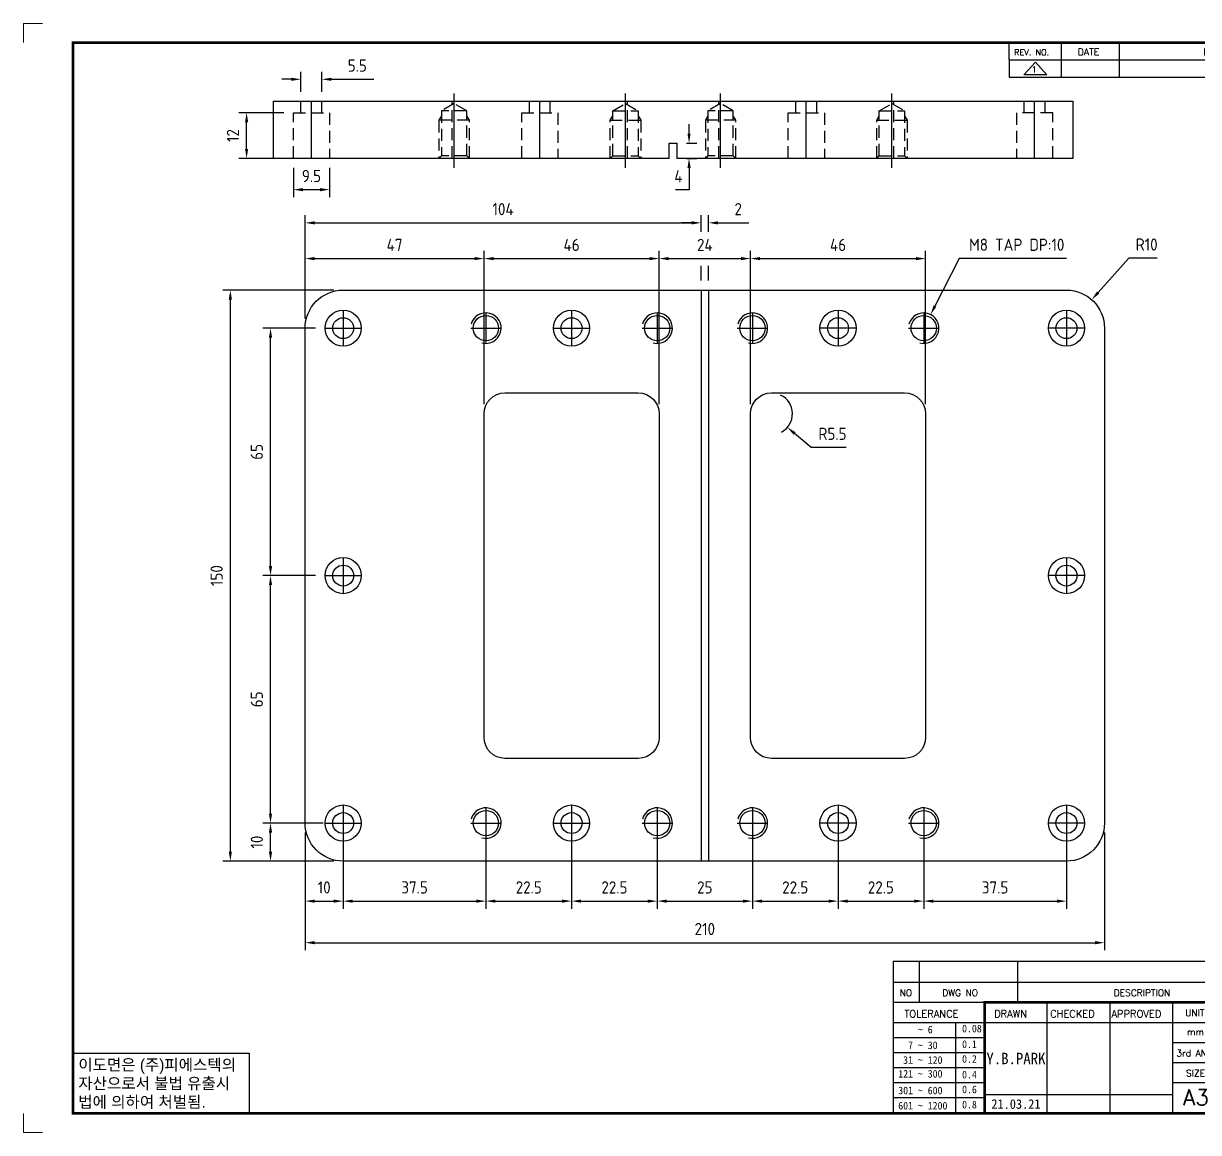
# Model space of a CAD drawing. Header units: millimetres. Extents: x -4251 to 2609, y -1673 to 4048.
# Drawn here: x -752.7 to -444, y -331.3 to -40 of the extents above; entities that cross this region are included whole.
import ezdxf
from ezdxf.enums import TextEntityAlignment as Align

# ---------------------------------------------------------------- set-up
doc = ezdxf.new("R2010")
doc.units = ezdxf.units.MM
doc.linetypes.add('CENTER', pattern=[50.8, 31.75, -6.35, 6.35, -6.35])
doc.linetypes.add('HIDDEN2', pattern=[4.7625, 3.175, -1.5875])
for name, color, linetype in [('CENTER', 1, 'CENTER'), ('FORMAT-1', 7, 'Continuous'), ('line', 3, 'Continuous'), ('THIN', 3, 'Continuous')]:
    doc.layers.add(name, color=color, linetype=linetype)
doc.styles.add('h1', font='')
doc.styles.add('HAN', font='')
doc.styles.add('RC', font='simplex.shx')
doc.styles.add('ROMANT', font='simplex.shx')
doc.styles.add('RT', font='simplex.shx', dxfattribs={"oblique": 15})
doc.styles.get("Standard").update_dxf_attribs({"font": 'ISOCP.SHX', "bigfont": 'WHGTXT.SHX'})
doc.styles.get('h1').set_extended_font_data('New Gulim')
doc.styles.get('HAN').set_extended_font_data('GulimChe')
doc.dimstyles.new('PS-1', dxfattribs={"dimtxt": 3.2, "dimasz": 2.5, "dimexe": 2, "dimexo": 2.5, "dimgap": 2, "dimtad": 1, "dimtoh": 1, "dimrnd": 0.05, "dimzin": 12, "dimdsep": 46, "dimtxsty": 'Standard', "dimcen": 0, "dimclrt": 2, "dimazin": 3, "dimtfac": 1, "dimtofl": 0, "dimtmove": 0, "dimatfit": 3, "dimfxl": 0, "dimtolj": 1, "dimtzin": 0, "dimarcsym": 0})

# ---------------------------------------------------------------- blocks, each defined once
blk = doc.blocks.new('re3')
at = {"color": 180}
for p, q in [((0, 0), (0, -4.55)), ((6.87, -0.64), (3.86, -3.91)), ((6.87, -0.64), (9.88, -3.91)), ((13.74, -4.55), (13.74, 0)), ((28.97, -4.55), (28.97, 0)), ((108.25, -4.55), (108.25, 0)), ((123.49, -4.55), (123.49, 0)), ((138.64, -4.55), (138.64, 0)), ((0, -4.55), (155.53, -4.55)), ((9.88, -3.91), (3.86, -3.91))]:
    blk.add_line(p, q, dxfattribs=at)
at = {"color": 2, "style": 'RC', "oblique": 15}
blk.add_attdef('REV.NO', text='', height=1.56, dxfattribs=at).set_placement((6.59, -2.56), align=Align.MIDDLE_CENTER)
blk.add_attdef('-1', text='', height=1.56, dxfattribs=at).set_placement((9.37, -1.66), align=Align.MIDDLE_LEFT)
at = {"color": 2, "style": 'HAN'}
for tag, p in [('REV.-DATE', (21.36, -2.28)), ('DRA.BY', (115.87, -2.28)), ('CH.BY', (131.07, -2.28)), ('APP.BY', (147.09, -2.28))]:
    blk.add_attdef(tag, text='', height=2.5, dxfattribs=at).set_placement(p, align=Align.MIDDLE_CENTER)
blk.add_attdef('DESCRIPTION-OF-REVISION', text='', height=2.5, dxfattribs=at).set_placement((31.61, -2.28), align=Align.MIDDLE_LEFT)
blk = doc.blocks.new('no3')
at = {"color": 180}
for p, q in [((0, 5.5), (0, 0)), ((0, 5.5), (186, 5.5)), ((6.79, 5.5), (6.79, 0)), ((32.74, 0.11), (32.74, 5.5)), ((98.4, 5.5), (98.4, 0)), ((127.61, 5.5), (127.61, 0)), ((134.43, 5.5), (134.43, 0)), ((155.98, 5.5), (155.98, 0))]:
    blk.add_line(p, q, dxfattribs=at)
at = {"color": 2, "style": 'RT', "oblique": 15}
blk.add_attdef('NO', text='', height=1.74, dxfattribs=at).set_placement((3.38, 2.51), align=Align.MIDDLE_CENTER)
at = {"color": 2, "style": 'HAN'}
for tag, p in [('PART-NO', (19.76, 2.75)), ('MATERIAL', (111.38, 2.75)), ("Q'TY", (131.02, 2.75)), ('COLOR/FINISH', (145.2, 2.75)), ('REMARK', (170.76, 2.75))]:
    blk.add_attdef(tag, text='', height=2.9, dxfattribs=at).set_placement(p, align=Align.MIDDLE_CENTER)
blk.add_attdef('DESCRIPTION', text='', height=2.9, dxfattribs=at).set_placement((34.51, 2.75), align=Align.MIDDLE_LEFT)
blk = doc.blocks.new('t3')
for p, q in [((0, 15.88), (46.25, 15.88)), ((0, 15.88), (0, 0)), ((46.25, 15.88), (46.25, 0)), ((0, 0), (46.25, 0))]:
    blk.add_line(p, q)
at = {"color": 1, "style": 'h1'}
for s, p in [('이도면은 (주)피에스텍의', (1.4, 11.29)), ('자산으로서 불법 유출시', (1.4, 6.41)), ('법에 의하여 처벌됨.', (1.4, 1.52))]:
    blk.add_text(s, height=3, dxfattribs=at).set_placement(p)
blk = doc.blocks.new('new LOGO')
at = {"layer": 'line'}
h = blk.add_hatch(color=253, dxfattribs=at)
edge = h.paths.add_edge_path()
edge.add_ellipse((333.9, 86.4), major_axis=(-165.9, 0), ratio=0.39426, start_angle=111.5127, end_angle=334.469)
edge.add_ellipse((314.1, 81.2), major_axis=(-153.7, 0), ratio=0.40699, start_angle=121.3066, end_angle=327.7437, ccw=False)
edge.add_line((394, 27.8), (394.7, 25.6))
h = blk.add_hatch(color=1, dxfattribs=at)
h.paths.add_polyline_path([(41.5, 16.4), (54.3, 16.4, 1), (54.3, 82.9), (0, 82.9), (0, -0.1), (41.5, -0.1)])
h.paths.add_polyline_path([(41.5, 27.9), (41.5, 71.9), (43.6, 71.9, -0.414214), (54.6, 60.9), (54.6, 38.9, -0.414214), (43.6, 27.9)], flags=16)
h.paths.add_polyline_path([(214.7, 71.9), (227.5, 71.9), (227.5, 82.9), (159.7, 82.9), (159.7, 71.9), (172.5, 71.9), (172.5, -0.1), (214.7, -0.1)])
h.paths.add_polyline_path([(276, 37.4), (294.8, 37.4), (294.8, 49.1), (276, 49.1), (276, 71.9), (294.8, 71.9), (294.8, 82.9), (234.5, 82.9), (234.5, -0.1), (297, -0.1), (297, 10.9), (276, 10.9)])
h.paths.add_polyline_path([(347.2, 35.2), (359.7, -0.1), (400.5, -0.1), (379.6, 66.8), (399.7, 82.9), (380.6, 82.9), (347.2, 61.6), (347.2, 82.9), (305.5, 82.9), (305.5, -0.1), (347.2, -0.1)])
h = blk.add_hatch(color=250, dxfattribs=at)
h.paths.add_polyline_path([(44.5, 69.4), (46.6, 69.4, -0.129793), (52, 68, 0.221832), (43.6, 71.9), (41.5, 71.9), (41.5, 27.9), (43.6, 27.9, 0.02048), (44.5, 28)], flags=17)
h.paths.add_polyline_path([(44.5, 13.9), (57.3, 13.9, 0.72362), (77.1, 73.9, -0.679777), (54.3, 16.4), (41.5, 16.4), (41.5, -0.1), (3, -0.1), (3, -2.6), (44.5, -2.6)])
h.paths.add_polyline_path([(117.9, 14.2), (71.5, -44.4), (77.1, -39.6), (120.8, 15.6), (92, 28.9), (173.3, 106), (177.5, 111.4), (89.1, 27.6)])
h.paths.add_polyline_path([(162.7, 71.9), (162.7, 69.4), (172.5, 69.4), (172.5, 71.9)], flags=17)
h.paths.add_polyline_path([(217.7, 69.4), (230.5, 69.4), (230.5, 80.4), (227.5, 80.4), (227.5, 71.9), (214.7, 71.9), (214.7, -0.1), (175.5, -0.1), (175.5, -2.6), (217.7, -2.6)])
h.paths.add_polyline_path([(297.8, 46.6), (294.8, 46.6), (294.8, 37.4), (276, 37.4), (276, 10.9), (279, 10.9), (279, 34.9), (297.8, 34.9)])
h.paths.add_polyline_path([(300, 8.4), (297, 8.4), (297, -0.1), (237.5, -0.1), (237.5, -2.6), (300, -2.6)])
h.paths.add_polyline_path([(297.8, 80.4), (294.8, 80.4), (294.8, 71.9), (276, 71.9), (276, 49.1), (279, 49.1), (279, 69.4), (297.8, 69.4)])
h.paths.add_polyline_path([(350.2, 80.4), (347.2, 80.4), (347.2, 61.6), (350.2, 63.5)])
h.paths.add_polyline_path([(350.2, 26.7), (347.2, 35.2), (347.2, -0.1), (308.5, -0.1), (308.5, -2.6), (350.2, -2.6)])
h.paths.add_polyline_path([(402.7, 80.4), (396.5, 80.4), (379.6, 66.8), (400.5, -0.1), (361.8, -0.1), (362.7, -2.6), (403.5, -2.6), (382.6, 64.3)])
blk.add_hatch(color=5, dxfattribs=at).paths.add_polyline_path([(166.3, 35), (131, 49), (180.4, 112.7), (92, 28.9), (120.8, 15.6), (74.4, -43)])
h = blk.add_hatch(color=250, dxfattribs=at)
edge = h.paths.add_edge_path()
edge.add_ellipse((237.8, -17.6), major_axis=(-14.3, 0), ratio=0.526336, start_angle=192.2456, end_angle=269.0748)
edge.add_line((238.1, -10.1), (237.6, -10.1))
edge.add_ellipse((237.8, -17.6), major_axis=(-14.3, 0), ratio=0.526336, start_angle=270.9252, end_angle=449.0748)
edge.add_line((237.6, -25.1), (238.1, -25.1))
edge.add_ellipse((237.8, -17.6), major_axis=(-14.3, 0), ratio=0.526336, start_angle=450.9252, end_angle=527.7544)
edge.add_line((251.7, -19.2), (254.1, -19.2))
edge.add_line((254.1, -19.2), (254.1, -27.1))
edge.add_line((254.1, -27.1), (263.1, -27.1))
edge.add_line((263.1, -27.1), (263.1, -10.1))
edge.add_line((263.1, -10.1), (254.1, -10.1))
edge.add_line((254.1, -10.1), (254.1, -16))
edge.add_line((254.1, -16), (251.7, -16))
h.paths.add_polyline_path([(241, -16.4), (241, -18.7, -1), (234.4, -18.7), (234.4, -16.4, -1)], flags=16)
h.paths.add_polyline_path([(278.2, -10.1), (268.1, -10.1), (268.1, -27.1), (278.2, -27.1)])
h.paths.add_polyline_path([(310.3, -10.1), (310.3, -11.1, -0.157169), (289.3, -17.5), (294, -19.9, 0.128407), (316.3, -15.9, 0.128407), (338.6, -19.9), (343.3, -17.5, -0.157169), (322.2, -11.1), (322.2, -10.1)])
h.paths.add_polyline_path([(342.1, -25.1), (342.1, -22.3), (290.4, -22.3), (290.4, -25.1)])
h.paths.add_polyline_path([(352, -10.1), (352, -16.2, 0.414214), (354, -18.2), (378.7, -18.2), (378.7, -19.6), (390.2, -19.6), (390.2, -10.1), (378.7, -10.1), (378.7, -13.6), (374.7, -13.6), (374.7, -15.1), (378.7, -15.1), (378.7, -16.2), (364.7, -16.2), (364.7, -15.1), (371.2, -15.1), (371.2, -13.6), (364.7, -13.6), (364.7, -12.6), (374.7, -12.6), (374.7, -10.1)])
h.paths.add_polyline_path([(393.8, -10.1), (393.8, -19.6), (405, -19.6), (405, -10.1)])
h.paths.add_polyline_path([(405, -27.1), (405, -20.9), (356.8, -20.9), (356.8, -23), (391.8, -23), (391.8, -27.1)])
h.paths.add_polyline_path([(200.4, -10.1), (200.4, -22.3), (193.2, -22.3), (193.2, -12.6), (196.6, -12.6), (196.6, -10.1), (161, -10.1), (161, -12.6), (164.5, -12.6), (164.5, -22.3), (161, -22.3), (161, -25.1), (200.4, -25.1), (200.4, -27.1), (213.9, -27.1), (213.9, -10.1)])
h.paths.add_polyline_path([(182, -12.6), (175.6, -12.6), (175.6, -22.3), (182, -22.3)], flags=17)
blk = doc.blocks.new('format-3')
at = {"color": 3, "lineweight": 9}
for p, q in [((0, 286.3), (0, 291.3)), ((5, 291.3), (0, 291.3)), ((414.5, 291.3), (419.5, 291.3)), ((419.5, 286.3), (419.5, 291.3)), ((0, 5), (0, 0)), ((419.5, 5), (419.5, 0)), ((5, 0), (0, 0)), ((414.5, 0), (419.5, 0))]:
    blk.add_line(p, q, dxfattribs=at)
at = {"color": 180}
for p, q in [((258.97, 281.75), (258.97, 286.3)), ((272.71, 281.75), (272.71, 286.3)), ((287.94, 281.75), (287.94, 286.3)), ((367.22, 281.75), (367.22, 286.3)), ((382.45, 281.75), (382.45, 286.3)), ((397.61, 281.75), (397.61, 286.3)), ((258.97, 281.75), (414.5, 281.75)), ((228.5, 39.49), (228.5, 5)), ((228.5, 39.49), (414.5, 39.49)), ((235.29, 39.49), (235.29, 34.21)), ((261.24, 34.21), (261.24, 39.49)), ((326.9, 39.49), (326.9, 34.21)), ((356.11, 39.49), (356.11, 34.21)), ((362.93, 39.49), (362.93, 34.21)), ((384.48, 39.49), (384.48, 34.21)), ((228.5, 34.21), (252.48, 34.21)), ((268.96, 5), (268.96, 34.21)), ((285.45, 5), (285.45, 34.21)), ((301.94, 5), (301.94, 34.21)), ((314.72, 34.21), (314.72, 23.65)), ((326.9, 34.21), (326.9, 18.37)), ((356.11, 34.21), (356.11, 5)), ((228.5, 28.93), (252.48, 28.93)), ((244.89, 5.23), (244.89, 28.93)), ((252.48, 28.93), (414.5, 28.93)), ((228.5, 24.98), (252.48, 24.98)), ((301.94, 23.65), (414.5, 23.65)), ((228.5, 21.03), (252.48, 21.03)), ((228.5, 17.08), (252.48, 17.08)), ((301.94, 18.37), (414.5, 18.37)), ((314.72, 18.37), (314.72, 5)), ((228.5, 13.13), (252.48, 13.13)), ((301.94, 13.09), (356.11, 13.09)), ((252.48, 9.95), (301.94, 9.95)), ((228.5, 9.18), (252.48, 9.18))]:
    blk.add_line(p, q, dxfattribs=at)
at = {"const_width": 0.7}
blk.add_lwpolyline([(252.48, 5), (252.48, 34.21), (414.5, 34.21)], dxfattribs=at)
at = {"layer": 'FORMAT-1', "const_width": 0.7}
blk.add_lwpolyline([(13, 5), (13, 286.3), (414.5, 286.3), (414.5, 5)], close=True, dxfattribs=at)
blk.add_blockref('t3', (13, 5))
at = {"xscale": 0.05400000000000027, "yscale": 0.05400000000000027, "zscale": 0.05400000000000027}
blk.add_blockref('new LOGO', (357.35, 8.65), dxfattribs=at)
at = {"color": 2}
for s, height, style, p in [('REV. NO.', 1.56, 'RC', (260.23, 282.95)), ('DATE', 1.788, 'RC', (276.95, 282.94)), ('DESCRIPTION OF REVISION', 1.7875, 'RC', (309.98, 282.94)), ('DRA.BY', 1.788, 'RC', (369.83, 282.94)), ('CH.BY', 1.788, 'RC', (385.59, 282.94)), ('APP.BY', 1.788, 'RC', (400.18, 282.94)), ('NO', 1.742, 'RC', (230.16, 35.83)), ('DWG NO', 1.742, 'RC', (241.36, 35.83)), ('DESCRIPTION', 1.7424, 'RC', (286.43, 35.83)), ('MATERIAL', 1.742, 'RC', (335.52, 35.83)), ("Q'TY", 1.742, 'RC', (356.17, 35.83)), ('COLOR/FINISH', 1.7424, 'RC', (363.8, 35.83)), ('REMARK', 1.742, 'RC', (394.37, 35.83)), (' TOLERANCE', 1.9, 'RC', (230.11, 30.22)), ('DRAWN', 1.9, 'RC', (255, 30.22)), ('CHECKED', 1.9, 'RC', (269.71, 30.22)), ('APPROVED', 1.9, 'RC', (285.8, 30.22)), ('UNIT', 1.742, 'RC', (305.19, 30.55)), ('SCALE', 1.742, 'RC', (316.32, 30.55)), ('MODEL NAME', 2.178, 'RC', (330.12, 30.46)), ('    ~ 6', 2, 'HAN', (229.8, 26.03)), ('0.08', 2, 'HAN', (246.57, 26.31)), ('mm', 1.742, 'RC', (305.67, 25.56)), ('PART NAME', 2.178, 'RC', (331.17, 25.24)), ('  7 ~ 30', 2, 'HAN', (229.8, 21.91)), ('0.1', 2, 'HAN', (246.57, 22.2)), ('3rd ANGLE PROJ.', 1.7424, 'RC', (302.87, 19.97)), ('DWG NO.', 2.178, 'RC', (332.84, 19.85)), (' 31 ~ 120', 2, 'HAN', (229.8, 18.04)), ('0.2', 2, 'HAN', (246.57, 18.32)), ('121 ~ 300', 2, 'HAN', (229.8, 14.42)), ('0.4', 2, 'HAN', (246.57, 14.2)), ('SIZE', 1.742, 'RC', (305.39, 14.71)), ('REFERENCE', 2.178, 'RC', (323.52, 14.69)), ('301 ~ 600', 2, 'HAN', (229.8, 10.04)), ('0.6', 2, 'HAN', (246.57, 10.32)), ('601 ~ 1200', 2, 'HAN', (229.8, 6.05)), ('0.8', 2, 'HAN', (246.57, 6.33))]:
    blk.add_text(s, height=height, dxfattribs=dict(at, style=style)).set_placement(p)
at = {"style": 'ROMANT'}
for s, p in [('POWER', (385.15, 13.96)), ('SYSTEM', (385.15, 10.31)), ('TECHNOLOGY', (385.15, 6.56))]:
    blk.add_text(s, height=2.7, dxfattribs=at).set_placement(p)
at = {"color": 2, "lineweight": 25, "style": 'RC'}
blk.add_text('A3', height=4.182, dxfattribs=at).set_placement((304.61, 7.14))
at = {"style": 'HAN'}
for tag, height, p in [('MODEL-NAME', 3, (386.1, 31.53)), ('PART-NAME', 3, (386.1, 26.29)), ('SCALE', 2.7, (320.81, 26.29)), ('DWG-NO', 3, (386.1, 21.01)), ('DRA-BY', 3, (260.72, 19.44)), ('CH-BY', 3, (277.21, 19.44)), ('APP-BY', 3, (293.7, 19.44)), ('관련업체', 3, (333.52, 9.26)), ('DRA-DATE', 2.5, (260.72, 7.47)), ('CH-DATE', 2.5, (277.21, 7.47)), ('APP-DATE', 2.5, (293.7, 7.47))]:
    blk.add_attdef(tag, text='', height=height, dxfattribs=at).set_placement(p, align=Align.MIDDLE_CENTER)
blk = doc.blocks.new('*D949')
at = {"color": 0, "lineweight": -2}
for p, q in [((-678.74, -252.49), (-678.74, -272.49)), ((-668.74, -252.49), (-668.74, -272.49)), ((-676.24, -270.49), (-671.24, -270.49))]:
    blk.add_line(p, q, dxfattribs=at)
at = {"color": 0}
for points in [[(-676.24, -270.08), (-676.24, -270.91), (-678.74, -270.49)], [(-671.24, -270.08), (-671.24, -270.91), (-668.74, -270.49)]]:
    blk.add_solid(points, dxfattribs=at)
at = {"layer": 'DEFPOINTS', "color": 0}
for p in [(-678.74, -249.99), (-668.74, -249.99), (-668.74, -270.49)]:
    blk.add_point(p, dxfattribs=at)
at = {"color": 2, "insert": (-673.74, -266.89), "char_height": 3.2, "attachment_point": 5}
blk.add_mtext('\\A1;10', dxfattribs=at)
blk = doc.blocks.new('*D950')
at = {"color": 0, "lineweight": -2}
for p, q in [((-668.74, -252.49), (-668.74, -272.49)), ((-631.24, -252.49), (-631.24, -272.49)), ((-666.24, -270.49), (-633.74, -270.49))]:
    blk.add_line(p, q, dxfattribs=at)
at = {"color": 0}
for points in [[(-666.24, -270.08), (-666.24, -270.91), (-668.74, -270.49)], [(-633.74, -270.08), (-633.74, -270.91), (-631.24, -270.49)]]:
    blk.add_solid(points, dxfattribs=at)
at = {"layer": 'DEFPOINTS', "color": 0}
for p in [(-668.74, -249.99), (-631.24, -249.99), (-631.24, -270.49)]:
    blk.add_point(p, dxfattribs=at)
at = {"color": 2, "insert": (-649.99, -266.89), "char_height": 3.2, "attachment_point": 5}
blk.add_mtext('\\A1;37.5', dxfattribs=at)
blk = doc.blocks.new('*D951')
at = {"color": 0, "lineweight": -2}
for p, q in [((-631.24, -252.49), (-631.24, -272.49)), ((-608.74, -252.49), (-608.74, -272.49)), ((-628.74, -270.49), (-611.24, -270.49))]:
    blk.add_line(p, q, dxfattribs=at)
at = {"color": 0}
for points in [[(-628.74, -270.08), (-628.74, -270.91), (-631.24, -270.49)], [(-611.24, -270.08), (-611.24, -270.91), (-608.74, -270.49)]]:
    blk.add_solid(points, dxfattribs=at)
at = {"layer": 'DEFPOINTS', "color": 0}
for p in [(-631.24, -249.99), (-608.74, -249.99), (-608.74, -270.49)]:
    blk.add_point(p, dxfattribs=at)
at = {"color": 2, "insert": (-619.99, -266.89), "char_height": 3.2, "attachment_point": 5}
blk.add_mtext('\\A1;22.5', dxfattribs=at)
blk = doc.blocks.new('*D952')
at = {"color": 0, "lineweight": -2}
for p, q in [((-608.74, -252.49), (-608.74, -272.49)), ((-586.24, -252.49), (-586.24, -272.49)), ((-606.24, -270.49), (-588.74, -270.49))]:
    blk.add_line(p, q, dxfattribs=at)
at = {"color": 0}
for points in [[(-606.24, -270.08), (-606.24, -270.91), (-608.74, -270.49)], [(-588.74, -270.08), (-588.74, -270.91), (-586.24, -270.49)]]:
    blk.add_solid(points, dxfattribs=at)
at = {"layer": 'DEFPOINTS', "color": 0}
for p in [(-608.74, -249.99), (-586.24, -249.99), (-586.24, -270.49)]:
    blk.add_point(p, dxfattribs=at)
at = {"color": 2, "insert": (-597.49, -266.89), "char_height": 3.2, "attachment_point": 5}
blk.add_mtext('\\A1;22.5', dxfattribs=at)
blk = doc.blocks.new('*D953')
at = {"color": 0, "lineweight": -2}
for p, q in [((-586.24, -252.49), (-586.24, -272.49)), ((-561.24, -252.49), (-561.24, -272.49)), ((-583.74, -270.49), (-563.74, -270.49))]:
    blk.add_line(p, q, dxfattribs=at)
at = {"color": 0}
for points in [[(-583.74, -270.08), (-583.74, -270.91), (-586.24, -270.49)], [(-563.74, -270.08), (-563.74, -270.91), (-561.24, -270.49)]]:
    blk.add_solid(points, dxfattribs=at)
at = {"layer": 'DEFPOINTS', "color": 0}
for p in [(-586.24, -249.99), (-561.24, -249.99), (-561.24, -270.49)]:
    blk.add_point(p, dxfattribs=at)
at = {"color": 2, "insert": (-573.74, -266.89), "char_height": 3.2, "attachment_point": 5}
blk.add_mtext('\\A1;25', dxfattribs=at)
blk = doc.blocks.new('*D954')
at = {"color": 0, "lineweight": -2}
for p, q in [((-561.24, -252.49), (-561.24, -272.49)), ((-538.74, -252.49), (-538.74, -272.49)), ((-558.74, -270.49), (-541.24, -270.49))]:
    blk.add_line(p, q, dxfattribs=at)
at = {"color": 0}
for points in [[(-558.74, -270.08), (-558.74, -270.91), (-561.24, -270.49)], [(-541.24, -270.08), (-541.24, -270.91), (-538.74, -270.49)]]:
    blk.add_solid(points, dxfattribs=at)
at = {"layer": 'DEFPOINTS', "color": 0}
for p in [(-561.24, -249.99), (-538.74, -249.99), (-538.74, -270.49)]:
    blk.add_point(p, dxfattribs=at)
at = {"color": 2, "insert": (-549.99, -266.89), "char_height": 3.2, "attachment_point": 5}
blk.add_mtext('\\A1;22.5', dxfattribs=at)
blk = doc.blocks.new('*D955')
at = {"color": 0, "lineweight": -2}
for p, q in [((-538.74, -252.49), (-538.74, -272.49)), ((-516.24, -252.49), (-516.24, -272.49)), ((-536.24, -270.49), (-518.74, -270.49))]:
    blk.add_line(p, q, dxfattribs=at)
at = {"color": 0}
for points in [[(-536.24, -270.08), (-536.24, -270.91), (-538.74, -270.49)], [(-518.74, -270.08), (-518.74, -270.91), (-516.24, -270.49)]]:
    blk.add_solid(points, dxfattribs=at)
at = {"layer": 'DEFPOINTS', "color": 0}
for p in [(-538.74, -249.99), (-516.24, -249.99), (-516.24, -270.49)]:
    blk.add_point(p, dxfattribs=at)
at = {"color": 2, "insert": (-527.49, -266.89), "char_height": 3.2, "attachment_point": 5}
blk.add_mtext('\\A1;22.5', dxfattribs=at)
blk = doc.blocks.new('*D956')
at = {"color": 0, "lineweight": -2}
for p, q in [((-516.24, -252.49), (-516.24, -272.49)), ((-478.74, -252.49), (-478.74, -272.49)), ((-513.74, -270.49), (-481.24, -270.49))]:
    blk.add_line(p, q, dxfattribs=at)
at = {"color": 0}
for points in [[(-513.74, -270.08), (-513.74, -270.91), (-516.24, -270.49)], [(-481.24, -270.08), (-481.24, -270.91), (-478.74, -270.49)]]:
    blk.add_solid(points, dxfattribs=at)
at = {"layer": 'DEFPOINTS', "color": 0}
for p in [(-516.24, -249.99), (-478.74, -249.99), (-478.74, -270.49)]:
    blk.add_point(p, dxfattribs=at)
at = {"color": 2, "insert": (-497.49, -266.89), "char_height": 3.2, "attachment_point": 5}
blk.add_mtext('\\A1;37.5', dxfattribs=at)
blk = doc.blocks.new('*D957')
at = {"color": 0, "lineweight": -2}
for p, q in [((-678.74, -252.49), (-678.74, -283.41)), ((-468.74, -252.49), (-468.74, -283.41)), ((-676.24, -281.41), (-471.24, -281.41))]:
    blk.add_line(p, q, dxfattribs=at)
at = {"color": 0}
for points in [[(-676.24, -281), (-676.24, -281.83), (-678.74, -281.41)], [(-471.24, -281), (-471.24, -281.83), (-468.74, -281.41)]]:
    blk.add_solid(points, dxfattribs=at)
at = {"layer": 'DEFPOINTS', "color": 0}
for p in [(-678.74, -249.99), (-468.74, -249.99), (-468.74, -281.41)]:
    blk.add_point(p, dxfattribs=at)
at = {"color": 2, "insert": (-573.74, -277.81), "char_height": 3.2, "attachment_point": 5}
blk.add_mtext('\\A1;210', dxfattribs=at)
blk = doc.blocks.new('*D958')
at = {"color": 0, "lineweight": -2}
for p, q in [((-673.99, -249.99), (-689.84, -249.99)), ((-687.84, -257.49), (-687.84, -252.49)), ((-671.24, -259.99), (-689.84, -259.99))]:
    blk.add_line(p, q, dxfattribs=at)
at = {"color": 0}
for points in [[(-688.26, -252.49), (-687.42, -252.49), (-687.84, -249.99)], [(-688.26, -257.49), (-687.42, -257.49), (-687.84, -259.99)]]:
    blk.add_solid(points, dxfattribs=at)
at = {"layer": 'DEFPOINTS', "color": 0}
for p in [(-687.84, -249.99), (-671.49, -249.99), (-668.74, -259.99)]:
    blk.add_point(p, dxfattribs=at)
at = {"color": 2, "insert": (-691.44, -254.99), "char_height": 3.2, "attachment_point": 5, "rotation": 90}
blk.add_mtext('\\A1;10', dxfattribs=at)
blk = doc.blocks.new('*D959')
at = {"color": 0, "lineweight": -2}
for p, q in [((-675.99, -184.99), (-689.84, -184.99)), ((-687.84, -247.49), (-687.84, -187.49)), ((-673.99, -249.99), (-689.84, -249.99))]:
    blk.add_line(p, q, dxfattribs=at)
at = {"color": 0}
for points in [[(-688.26, -187.49), (-687.42, -187.49), (-687.84, -184.99)], [(-688.26, -247.49), (-687.42, -247.49), (-687.84, -249.99)]]:
    blk.add_solid(points, dxfattribs=at)
at = {"layer": 'DEFPOINTS', "color": 0}
for p in [(-687.84, -184.99), (-673.49, -184.99), (-671.49, -249.99)]:
    blk.add_point(p, dxfattribs=at)
at = {"color": 2, "insert": (-691.44, -217.49), "char_height": 3.2, "attachment_point": 5, "rotation": 90}
blk.add_mtext('\\A1;65', dxfattribs=at)
blk = doc.blocks.new('*D960')
at = {"color": 0, "lineweight": -2}
for p, q in [((-675.99, -119.99), (-689.84, -119.99)), ((-687.84, -182.49), (-687.84, -122.49)), ((-675.99, -184.99), (-689.84, -184.99))]:
    blk.add_line(p, q, dxfattribs=at)
at = {"color": 0}
for points in [[(-688.26, -122.49), (-687.42, -122.49), (-687.84, -119.99)], [(-688.26, -182.49), (-687.42, -182.49), (-687.84, -184.99)]]:
    blk.add_solid(points, dxfattribs=at)
at = {"layer": 'DEFPOINTS', "color": 0}
for p in [(-687.84, -119.99), (-673.49, -119.99), (-673.49, -184.99)]:
    blk.add_point(p, dxfattribs=at)
at = {"color": 2, "insert": (-691.44, -152.49), "char_height": 3.2, "attachment_point": 5, "rotation": 90}
blk.add_mtext('\\A1;65', dxfattribs=at)
blk = doc.blocks.new('*D961')
at = {"color": 0, "lineweight": -2}
for p, q in [((-671.24, -109.99), (-700.39, -109.99)), ((-698.39, -257.49), (-698.39, -112.49)), ((-671.24, -259.99), (-700.39, -259.99))]:
    blk.add_line(p, q, dxfattribs=at)
at = {"color": 0}
for points in [[(-698.81, -112.49), (-697.98, -112.49), (-698.39, -109.99)], [(-698.81, -257.49), (-697.98, -257.49), (-698.39, -259.99)]]:
    blk.add_solid(points, dxfattribs=at)
at = {"layer": 'DEFPOINTS', "color": 0}
for p in [(-698.39, -109.99), (-668.74, -109.99), (-668.74, -259.99)]:
    blk.add_point(p, dxfattribs=at)
at = {"color": 2, "insert": (-701.99, -184.99), "char_height": 3.2, "attachment_point": 5, "rotation": 90}
blk.add_mtext('\\A1;150', dxfattribs=at)
blk = doc.blocks.new('*D962')
at = {"color": 0, "lineweight": -2}
for p, q in [((-678.74, -117.49), (-678.74, -99.72)), ((-676.24, -101.72), (-634.24, -101.72)), ((-631.74, -139.99), (-631.74, -99.72))]:
    blk.add_line(p, q, dxfattribs=at)
at = {"color": 0}
for points in [[(-676.24, -101.3), (-676.24, -102.14), (-678.74, -101.72)], [(-634.24, -101.3), (-634.24, -102.14), (-631.74, -101.72)]]:
    blk.add_solid(points, dxfattribs=at)
at = {"layer": 'DEFPOINTS', "color": 0}
for p in [(-631.74, -101.72), (-678.74, -119.99), (-631.74, -142.49)]:
    blk.add_point(p, dxfattribs=at)
at = {"color": 2, "insert": (-655.24, -98.12), "char_height": 3.2, "attachment_point": 5}
blk.add_mtext('\\A1;47', dxfattribs=at)
blk = doc.blocks.new('*D963')
at = {"color": 0, "lineweight": -2}
for p, q in [((-631.74, -139.99), (-631.74, -99.72)), ((-629.24, -101.72), (-588.24, -101.72)), ((-585.74, -139.99), (-585.74, -99.72))]:
    blk.add_line(p, q, dxfattribs=at)
at = {"color": 0}
for points in [[(-629.24, -101.3), (-629.24, -102.14), (-631.74, -101.72)], [(-588.24, -101.3), (-588.24, -102.14), (-585.74, -101.72)]]:
    blk.add_solid(points, dxfattribs=at)
at = {"layer": 'DEFPOINTS', "color": 0}
for p in [(-585.74, -101.72), (-631.74, -142.49), (-585.74, -142.49)]:
    blk.add_point(p, dxfattribs=at)
at = {"color": 2, "insert": (-608.74, -98.12), "char_height": 3.2, "attachment_point": 5}
blk.add_mtext('\\A1;46', dxfattribs=at)
blk = doc.blocks.new('*D964')
at = {"color": 0, "lineweight": -2}
for p, q in [((-585.74, -139.99), (-585.74, -99.72)), ((-583.24, -101.72), (-564.24, -101.72)), ((-561.74, -139.99), (-561.74, -99.72))]:
    blk.add_line(p, q, dxfattribs=at)
at = {"color": 0}
for points in [[(-583.24, -101.3), (-583.24, -102.14), (-585.74, -101.72)], [(-564.24, -101.3), (-564.24, -102.14), (-561.74, -101.72)]]:
    blk.add_solid(points, dxfattribs=at)
at = {"layer": 'DEFPOINTS', "color": 0}
for p in [(-561.74, -101.72), (-585.74, -142.49), (-561.74, -142.49)]:
    blk.add_point(p, dxfattribs=at)
at = {"color": 2, "insert": (-573.74, -98.12), "char_height": 3.2, "attachment_point": 5}
blk.add_mtext('\\A1;24', dxfattribs=at)
blk = doc.blocks.new('*D965')
at = {"color": 0, "lineweight": -2}
for p, q in [((-561.74, -139.99), (-561.74, -99.72)), ((-559.24, -101.72), (-518.24, -101.72)), ((-515.74, -139.99), (-515.74, -99.72))]:
    blk.add_line(p, q, dxfattribs=at)
at = {"color": 0}
for points in [[(-559.24, -101.3), (-559.24, -102.14), (-561.74, -101.72)], [(-518.24, -101.3), (-518.24, -102.14), (-515.74, -101.72)]]:
    blk.add_solid(points, dxfattribs=at)
at = {"layer": 'DEFPOINTS', "color": 0}
for p in [(-515.74, -101.72), (-561.74, -142.49), (-515.74, -142.49)]:
    blk.add_point(p, dxfattribs=at)
at = {"color": 2, "insert": (-538.74, -98.12), "char_height": 3.2, "attachment_point": 5}
blk.add_mtext('\\A1;46', dxfattribs=at)
blk = doc.blocks.new('*D966')
at = {"color": 0, "lineweight": -2}
for p, q in [((-678.74, -108.11), (-678.74, -90.33)), ((-676.24, -92.33), (-577.24, -92.33)), ((-574.74, -94.65), (-574.74, -90.33)), ((-574.74, -107.49), (-574.74, -103.6)), ((-678.74, -117.49), (-678.74, -111.86))]:
    blk.add_line(p, q, dxfattribs=at)
at = {"color": 0}
for points in [[(-676.24, -91.91), (-676.24, -92.75), (-678.74, -92.33)], [(-577.24, -91.91), (-577.24, -92.75), (-574.74, -92.33)]]:
    blk.add_solid(points, dxfattribs=at)
at = {"layer": 'DEFPOINTS', "color": 0}
for p in [(-574.74, -92.33), (-574.74, -109.99), (-678.74, -119.99)]:
    blk.add_point(p, dxfattribs=at)
at = {"color": 2, "insert": (-626.74, -88.73), "char_height": 3.2, "attachment_point": 5}
blk.add_mtext('\\A1;104', dxfattribs=at)
blk = doc.blocks.new('*D967')
at = {"color": 0, "lineweight": -2}
for p, q in [((-577.24, -92.33), (-579.74, -92.33)), ((-574.74, -94.65), (-574.74, -90.33)), ((-572.74, -94.65), (-572.74, -90.33)), ((-570.24, -92.33), (-562.19, -92.33)), ((-574.74, -107.49), (-574.74, -103.6)), ((-572.74, -107.49), (-572.74, -103.6))]:
    blk.add_line(p, q, dxfattribs=at)
at = {"color": 0}
for points in [[(-577.24, -91.91), (-577.24, -92.75), (-574.74, -92.33)], [(-570.24, -91.91), (-570.24, -92.75), (-572.74, -92.33)]]:
    blk.add_solid(points, dxfattribs=at)
at = {"layer": 'DEFPOINTS', "color": 0}
for p in [(-572.74, -92.33), (-574.74, -109.99), (-572.74, -109.99)]:
    blk.add_point(p, dxfattribs=at)
at = {"color": 2, "insert": (-564.97, -88.73), "char_height": 3.2, "attachment_point": 5}
blk.add_mtext('\\A1;2', dxfattribs=at)
blk = doc.blocks.new('*D968')
at = {"color": 0, "lineweight": -2}
for p, q in [((-684.34, -63.39), (-696.12, -63.39)), ((-694.12, -72.89), (-694.12, -65.89)), ((-684.34, -75.39), (-696.12, -75.39))]:
    blk.add_line(p, q, dxfattribs=at)
at = {"color": 0}
for points in [[(-694.53, -65.89), (-693.7, -65.89), (-694.12, -63.39)], [(-694.53, -72.89), (-693.7, -72.89), (-694.12, -75.39)]]:
    blk.add_solid(points, dxfattribs=at)
at = {"layer": 'DEFPOINTS', "color": 0}
for p in [(-694.12, -63.39), (-681.84, -63.39), (-681.84, -75.39)]:
    blk.add_point(p, dxfattribs=at)
at = {"color": 2, "insert": (-697.72, -69.39), "char_height": 3.2, "attachment_point": 5, "rotation": 90}
blk.add_mtext('\\A1;12', dxfattribs=at)
blk = doc.blocks.new('*D969')
at = {"color": 0, "lineweight": -2}
for p, q in [((-681.84, -77.89), (-681.84, -85.61)), ((-672.34, -77.89), (-672.34, -85.61)), ((-679.34, -83.61), (-674.84, -83.61))]:
    blk.add_line(p, q, dxfattribs=at)
at = {"color": 0}
for points in [[(-679.34, -83.19), (-679.34, -84.03), (-681.84, -83.61)], [(-674.84, -83.19), (-674.84, -84.03), (-672.34, -83.61)]]:
    blk.add_solid(points, dxfattribs=at)
at = {"layer": 'DEFPOINTS', "color": 0}
for p in [(-681.84, -75.39), (-672.34, -75.39), (-672.34, -83.61)]:
    blk.add_point(p, dxfattribs=at)
at = {"color": 2, "insert": (-677.09, -80.01), "char_height": 3.2, "attachment_point": 5}
blk.add_mtext('\\A1;9.5', dxfattribs=at)
blk = doc.blocks.new('*D970')
at = {"color": 0, "lineweight": -2}
for p, q in [((-682.34, -54.62), (-684.84, -54.62)), ((-679.84, -57.89), (-679.84, -52.62)), ((-674.34, -57.89), (-674.34, -52.62)), ((-671.84, -54.62), (-660.73, -54.62))]:
    blk.add_line(p, q, dxfattribs=at)
at = {"color": 0}
for points in [[(-682.34, -54.21), (-682.34, -55.04), (-679.84, -54.62)], [(-671.84, -54.21), (-671.84, -55.04), (-674.34, -54.62)]]:
    blk.add_solid(points, dxfattribs=at)
at = {"layer": 'DEFPOINTS', "color": 0}
for p in [(-674.34, -54.62), (-679.84, -60.39), (-674.34, -60.39)]:
    blk.add_point(p, dxfattribs=at)
at = {"color": 2, "insert": (-665.04, -51.02), "char_height": 3.2, "attachment_point": 5}
blk.add_mtext('\\A1;5.5', dxfattribs=at)
blk = doc.blocks.new('*D971')
at = {"color": 0, "lineweight": -2}
for p, q in [((-577.88, -68.89), (-577.88, -66.39)), ((-578.59, -71.39), (-575.88, -71.39)), ((-578.59, -75.39), (-575.88, -75.39)), ((-577.88, -77.89), (-577.88, -83.69)), ((-577.88, -83.69), (-581.48, -83.69))]:
    blk.add_line(p, q, dxfattribs=at)
at = {"color": 0}
for points in [[(-578.3, -68.89), (-577.47, -68.89), (-577.88, -71.39)], [(-578.3, -77.89), (-577.47, -77.89), (-577.88, -75.39)]]:
    blk.add_solid(points, dxfattribs=at)
at = {"layer": 'DEFPOINTS', "color": 0}
for p in [(-581.09, -71.39), (-577.88, -71.39), (-581.09, -75.39)]:
    blk.add_point(p, dxfattribs=at)
at = {"color": 2, "insert": (-580.68, -80.09), "char_height": 3.2, "attachment_point": 5}
blk.add_mtext('\\A1;4', dxfattribs=at)
blk = doc.blocks.new('*D973')
at = {"color": 0, "lineweight": -2}
for p, q in [((-506.91, -101.71), (-513.29, -114.2)), ((-478.69, -101.71), (-506.91, -101.71))]:
    blk.add_line(p, q, dxfattribs=at)
at = {"color": 0}
blk.add_solid([(-513.66, -114.01), (-512.92, -114.39), (-514.43, -116.43)], dxfattribs=at)
at = {"layer": 'DEFPOINTS', "color": 0}
for p in [(-514.43, -116.43), (-518.06, -123.55)]:
    blk.add_point(p, dxfattribs=at)
at = {"color": 2, "insert": (-491.8, -98.09), "char_height": 3.2, "attachment_point": 5}
blk.add_mtext('\\A1;M8 TAP DP:10', dxfattribs=at)
blk = doc.blocks.new('A$C6B871E87')
at = {"color": 2, "linetype": 'HIDDEN2'}
for p, q in [((-7.26, 3.88), (-7.26, -2.77)), ((-4.76, 4.56), (-4.76, -3.44))]:
    blk.add_line(p, q, dxfattribs=at)
for points in [[(4.57, 3.88), (-7.26, 3.88), (-9.17, 0.56), (-7.26, -2.77), (4.57, -2.77)], [(5.24, 4.56), (-4.76, 4.56), (-5.93, 3.88)], [(5.24, 4.56), (4.57, 3.88), (4.57, -2.77), (5.24, -3.44)], [(-5.93, -2.77), (-4.76, -3.44), (5.24, -3.44)]]:
    blk.add_lwpolyline(points, dxfattribs=at)
at = {"layer": 'CENTER'}
blk.add_line((7.74, 0.56), (-11.83, 0.56), dxfattribs=at)
blk = doc.blocks.new('*D974')
at = {"color": 0, "lineweight": -2}
for p, q in [((-545.8, -151.35), (-550.15, -147.67)), ((-536.63, -151.35), (-545.8, -151.35))]:
    blk.add_line(p, q, dxfattribs=at)
blk.add_arc((-556.24, -142.49), 5.5, 298.8428, 63.9565, dxfattribs=at)
at = {"color": 0}
blk.add_solid([(-549.88, -147.35), (-550.42, -147.98), (-552.05, -146.05)], dxfattribs=at)
at = {"layer": 'DEFPOINTS', "color": 0}
for p in [(-556.24, -142.49), (-552.05, -146.05)]:
    blk.add_point(p, dxfattribs=at)
at = {"color": 2, "insert": (-540.21, -147.75), "char_height": 3.2, "attachment_point": 5}
blk.add_mtext('\\A1;R5.5', dxfattribs=at)
blk = doc.blocks.new('*D975')
at = {"color": 0, "lineweight": -2}
for p, q in [((-462.39, -101.62), (-470.43, -110.65)), ((-454.95, -101.62), (-462.39, -101.62))]:
    blk.add_line(p, q, dxfattribs=at)
at = {"color": 0}
blk.add_solid([(-470.74, -110.38), (-470.12, -110.93), (-472.1, -112.52)], dxfattribs=at)
at = {"layer": 'DEFPOINTS', "color": 0}
for p in [(-472.1, -112.52), (-478.74, -119.99)]:
    blk.add_point(p, dxfattribs=at)
at = {"color": 2, "insert": (-457.67, -98.02), "char_height": 3.2, "attachment_point": 5}
blk.add_mtext('\\A1;R10', dxfattribs=at)

msp = doc.modelspace()

# ---------------------------------------------------------------- linework, layer by layer
at = {"color": 2, "linetype": 'HIDDEN2'}
for p, q in [((-679.8433, -63.393), (-679.8433, -60.393)), ((-674.3433, -63.393), (-674.3433, -60.393)), ((-640.0933, -75.393), (-640.0933, -60.393)), ((-619.8433, -63.393), (-619.8433, -60.393)), ((-614.3433, -63.393), (-614.3433, -60.393)), ((-594.0933, -75.393), (-594.0933, -60.393)), ((-570.0933, -75.393), (-570.0933, -60.393)), ((-549.8433, -63.393), (-549.8433, -60.393)), ((-544.3433, -63.393), (-544.3433, -60.393)), ((-524.0933, -75.393), (-524.0933, -60.393)), ((-489.8433, -63.393), (-489.8433, -60.393)), ((-484.3433, -63.393), (-484.3433, -60.393))]:
    msp.add_line(p, q, dxfattribs=at)
at = {"color": 11}
for p, q in [((-583.0933, -75.393), (-583.0933, -71.393)), ((-583.0933, -71.393), (-581.0933, -71.393)), ((-581.0933, -71.393), (-581.0933, -75.393)), ((-574.7449, -109.9892), (-574.7449, -259.9892)), ((-572.7449, -109.9892), (-572.7449, -259.9892))]:
    msp.add_line(p, q, dxfattribs=at)
msp.add_lwpolyline([(-583.0933, -75.393), (-687.0933, -75.393), (-687.0933, -60.393), (-477.0933, -60.393), (-477.0933, -75.393), (-581.0933, -75.393)], dxfattribs=at)
at = {"color": 2, "linetype": 'HIDDEN2'}
for points in [[(-681.8433, -75.393), (-681.8433, -63.393), (-672.3433, -63.393), (-672.3433, -75.393)], [(-621.8433, -75.393), (-621.8433, -63.393), (-612.3433, -63.393), (-612.3433, -75.393)], [(-551.8433, -75.393), (-551.8433, -63.393), (-542.3433, -63.393), (-542.3433, -75.393)], [(-482.3433, -75.393), (-482.3433, -63.393), (-491.8433, -63.393), (-491.8433, -75.393)]]:
    msp.add_lwpolyline(points, dxfattribs=at)
at = {"color": 11}
for points in [[(-668.7449, -109.9892), (-478.7449, -109.9892, -0.41421356), (-468.7449, -119.9892), (-468.7449, -249.9892, -0.41421356), (-478.7449, -259.9892), (-668.7449, -259.9892, -0.41421356), (-678.7449, -249.9892), (-678.7449, -119.9892, -0.41421356)], [(-626.2449, -136.9892), (-591.2449, -136.9892, -0.41421356), (-585.7449, -142.4892), (-585.7449, -227.4892, -0.41421356), (-591.2449, -232.9892), (-626.2449, -232.9892, -0.41421356), (-631.7449, -227.4892), (-631.7449, -142.4892, -0.41421356)], [(-556.2449, -136.9892), (-521.2449, -136.9892, -0.41421356), (-515.7449, -142.4892), (-515.7449, -227.4892, -0.41421356), (-521.2449, -232.9892), (-556.2449, -232.9892, -0.41421356), (-561.7449, -227.4892), (-561.7449, -142.4892, -0.41421356)]]:
    msp.add_lwpolyline(points, format="xyb", close=True, dxfattribs=at)
for centre, radius in [((-668.7449, -119.9892), 4.75), ((-668.7449, -119.9892), 2.75), ((-608.7449, -119.9892), 4.75), ((-608.7449, -119.9892), 2.75), ((-538.7449, -119.9892), 4.75), ((-538.7449, -119.9892), 2.75), ((-478.7449, -119.9892), 4.75), ((-478.7449, -119.9892), 2.75), ((-668.7449, -184.9892), 4.75), ((-478.7449, -184.9892), 4.75), ((-668.7449, -184.9892), 2.75), ((-478.7449, -184.9892), 2.75), ((-668.7449, -249.9892), 4.75), ((-608.7449, -249.9892), 4.75), ((-538.7449, -249.9892), 4.75), ((-478.7449, -249.9892), 4.75), ((-668.7449, -249.9892), 2.75), ((-608.7449, -249.9892), 2.75), ((-538.7449, -249.9892), 2.75), ((-478.7449, -249.9892), 2.75)]:
    msp.add_circle(centre, radius, dxfattribs=at)
for centre in [(-631.2449, -119.9892), (-586.2449, -119.9892), (-561.2449, -119.9892), (-516.2449, -119.9892), (-631.2449, -249.9892), (-586.2449, -249.9892), (-561.2449, -249.9892), (-516.2449, -249.9892)]:
    msp.add_circle(centre, 3.3234)
at = {"layer": 'CENTER'}
for p, q in [((-677.0933, -75.393), (-677.0933, -60.393)), ((-617.0933, -75.393), (-617.0933, -60.393)), ((-547.0933, -75.393), (-547.0933, -60.393)), ((-487.0933, -75.393), (-487.0933, -60.393)), ((-668.7449, -115.2392), (-668.7449, -124.7392)), ((-631.2449, -115.9892), (-631.2449, -123.9892)), ((-608.7449, -115.2392), (-608.7449, -124.7392)), ((-586.2449, -115.9892), (-586.2449, -123.9892)), ((-561.2449, -115.9892), (-561.2449, -123.9892)), ((-538.7449, -115.2392), (-538.7449, -124.7392)), ((-516.2449, -115.9892), (-516.2449, -123.9892)), ((-478.7449, -115.2392), (-478.7449, -124.7392)), ((-673.4949, -119.9892), (-663.9949, -119.9892)), ((-635.2449, -119.9892), (-627.2449, -119.9892)), ((-613.4949, -119.9892), (-603.9949, -119.9892)), ((-590.2449, -119.9892), (-582.2449, -119.9892)), ((-565.2449, -119.9892), (-557.2449, -119.9892)), ((-533.9949, -119.9892), (-543.4949, -119.9892)), ((-520.2449, -119.9892), (-512.2449, -119.9892)), ((-473.9949, -119.9892), (-483.4949, -119.9892)), ((-668.7449, -180.2392), (-668.7449, -189.7392)), ((-478.7449, -180.2392), (-478.7449, -189.7392)), ((-673.4949, -184.9892), (-663.9949, -184.9892)), ((-473.9949, -184.9892), (-483.4949, -184.9892)), ((-668.7449, -245.2392), (-668.7449, -254.7392)), ((-631.2449, -245.9892), (-631.2449, -253.9892)), ((-608.7449, -245.2392), (-608.7449, -254.7392)), ((-586.2449, -245.9892), (-586.2449, -253.9892)), ((-561.2449, -245.9892), (-561.2449, -253.9892)), ((-538.7449, -245.2392), (-538.7449, -254.7392)), ((-516.2449, -245.9892), (-516.2449, -253.9892)), ((-478.7449, -245.2392), (-478.7449, -254.7392)), ((-673.4949, -249.9892), (-663.9949, -249.9892)), ((-635.2449, -249.9892), (-627.2449, -249.9892)), ((-613.4949, -249.9892), (-603.9949, -249.9892)), ((-590.2449, -249.9892), (-582.2449, -249.9892)), ((-565.2449, -249.9892), (-557.2449, -249.9892)), ((-533.9949, -249.9892), (-543.4949, -249.9892)), ((-520.2449, -249.9892), (-512.2449, -249.9892)), ((-473.9949, -249.9892), (-483.4949, -249.9892))]:
    msp.add_line(p, q, dxfattribs=at)
at = {"layer": 'THIN'}
for centre in [(-631.2449, -119.9892), (-586.2449, -119.9892), (-561.2449, -119.9892), (-516.2449, -119.9892), (-631.2449, -249.9892), (-586.2449, -249.9892), (-561.2449, -249.9892), (-516.2449, -249.9892)]:
    msp.add_arc(centre, 4, 255, 165, dxfattribs=at)

# ---------------------------------------------------------------- block references
ref = msp.add_blockref('format-3', (-752.7317, -331.2667, 0))
ref.add_attrib('DRA-DATE', '21.03.21', dxfattribs={"height": 2.5, "style": 'HAN'}).set_placement((-492.0117, -323.7917, 0), align=Align.MIDDLE_CENTER)
ref.add_attrib('DRA-BY', 'Y.B.PARK', dxfattribs={"height": 3, "style": 'HAN'}).set_placement((-492.0117, -311.8246, 0), align=Align.MIDDLE_CENTER)
ref.add_attrib('MODEL-NAME', 'PSIH-15kW/230kHz', dxfattribs={"lineweight": 35, "height": 3, "style": 'HAN'}).set_placement((-366.6362, -299.7416, 0), align=Align.MIDDLE_CENTER)
ref.add_attrib('PART-NAME', 'COVER', dxfattribs={"lineweight": 35, "height": 3, "style": 'HAN'}).set_placement((-366.6362, -304.9725, 0), align=Align.MIDDLE_CENTER)
ref.add_attrib('PART-NO', 'DPEM0258', dxfattribs={"lineweight": 35, "height": 3, "style": 'HAN'}).set_placement((-366.6362, -310.2525, 0), align=Align.MIDDLE_CENTER)
ref.add_attrib('SCALE', '1/1', dxfattribs={"height": 2.7, "style": 'HAN'}).set_placement((-431.9236, -304.9725, 0), align=Align.MIDDLE_CENTER)
ref.add_attrib('관련업체', '탑엔지니어링', dxfattribs={"height": 3, "style": 'HAN'}).set_placement((-419.2084, -322.004, 0), align=Align.MIDDLE_CENTER)
ref = msp.add_blockref('re3', (-493.7659, -49.5167, 0))
ref.add_attrib('REV.NO', '1', dxfattribs={"color": 2, "height": 1.56, "style": 'RC'}).set_placement((-487.1775, -52.074, 0), align=Align.MIDDLE_CENTER)
at = {"rotation": 270}
for p in [(-640.1517, -70.1491), (-570.1517, -70.1491)]:
    msp.add_blockref('A$C6B871E87', p, dxfattribs=at)
at = {"xscale": -1, "rotation": 90}
for p in [(-594.0349, -70.1491), (-524.0349, -70.1491)]:
    msp.add_blockref('A$C6B871E87', p, dxfattribs=at)
msp.add_blockref('no3', (-524.2317, -291.7725, 0))

# ---------------------------------------------------------------- dimensions: what is measured, and where the dimension line sits
for base, p1, p2, picture, middle in [((-674.3433, -54.6248), (-679.8433, -60.393), (-674.3433, -60.393), '*D970', (-665.037, -51.0248)), ((-672.3433, -83.611), (-681.8433, -75.393), (-672.3433, -75.393), '*D969', (-677.0933, -80.011)), ((-574.7449, -92.3286), (-678.7449, -119.9892), (-574.7449, -109.9892), '*D966', (-626.7449, -88.7286)), ((-572.7449, -92.3286), (-574.7449, -109.9892), (-572.7449, -109.9892), '*D967', (-564.9682, -88.7283)), ((-631.7449, -101.7206), (-678.7449, -119.9892), (-631.7449, -142.4892), '*D962', (-655.2449, -98.1206)), ((-668.7449, -270.4933), (-678.7449, -249.9892), (-668.7449, -249.9892), '*D949', (-673.7449, -266.8933)), ((-468.7449, -281.4129), (-678.7449, -249.9892), (-468.7449, -249.9892), '*D957', (-573.7449, -277.8126))]:
    dim = msp.add_linear_dim(base=base, p1=p1, p2=p2, dimstyle='PS-1')
    dim.commit()
    dim.dimension.update_dxf_attribs({"geometry": picture, "text_midpoint": middle})
for base, p1, p2, picture, middle in [((-694.1183, -63.393), (-681.8433, -75.393), (-681.8433, -63.393), '*D968', (-697.7186, -69.393)), ((-698.3922, -109.9892), (-668.7449, -259.9892), (-668.7449, -109.9892), '*D961', (-701.9922, -184.9892)), ((-687.8396, -249.9892), (-668.7449, -259.9892), (-671.4949, -249.9892), '*D958', (-691.4396, -254.9892))]:
    dim = msp.add_linear_dim(base=base, p1=p1, p2=p2, angle=90, dimstyle='PS-1')
    dim.commit()
    dim.dimension.update_dxf_attribs({"geometry": picture, "text_midpoint": middle})
dim = msp.add_linear_dim(base=(-577.8826, -71.393), p1=(-581.0933, -75.393), p2=(-581.0933, -71.393), angle=90, dimstyle='PS-1')
dim.commit()
dim.dimension.update_dxf_attribs({"geometry": '*D971', "text_midpoint": (-580.6826, -83.6934), "dimtype": 160})
dim = msp.add_diameter_dim_2p(p1=(-518.0641, -123.5515), p2=(-514.4258, -116.4268), text='M8 TAP DP:10', dimstyle='PS-1')
dim.commit()
dim.dimension.update_dxf_attribs({"geometry": '*D973', "text_midpoint": (-491.8014, -101.7078), "dimtype": 163})
for base, p1, p2, picture, middle in [((-585.7449, -101.7206), (-631.7449, -142.4892), (-585.7449, -142.4892), '*D963', (-608.7449, -98.1206)), ((-561.7449, -101.7206), (-585.7449, -142.4892), (-561.7449, -142.4892), '*D964', (-573.7449, -98.1203)), ((-515.7449, -101.7206), (-561.7449, -142.4892), (-515.7449, -142.4892), '*D965', (-538.7449, -98.1206)), ((-631.2449, -270.4933), (-668.7449, -249.9892), (-631.2449, -249.9892), '*D950', (-649.9949, -266.8933)), ((-608.7449, -270.4933), (-631.2449, -249.9892), (-608.7449, -249.9892), '*D951', (-619.9949, -266.893)), ((-586.2449, -270.4933), (-608.7449, -249.9892), (-586.2449, -249.9892), '*D952', (-597.4949, -266.893)), ((-561.2449, -270.4933), (-586.2449, -249.9892), (-561.2449, -249.9892), '*D953', (-573.7449, -266.893)), ((-538.7449, -270.4933), (-561.2449, -249.9892), (-538.7449, -249.9892), '*D954', (-549.9949, -266.893)), ((-516.2449, -270.4933), (-538.7449, -249.9892), (-516.2449, -249.9892), '*D955', (-527.4949, -266.893)), ((-478.7449, -270.4933), (-516.2449, -249.9892), (-478.7449, -249.9892), '*D956', (-497.4949, -266.8933))]:
    dim = msp.add_linear_dim(base=base, p1=p1, p2=p2, dimstyle='PS-1', override={"dimtmove": 1})
    dim.commit()
    dim.dimension.update_dxf_attribs({"geometry": picture, "text_midpoint": middle})
dim = msp.add_radius_dim(center=(-478.7449, -119.9892), mpoint=(-472.0952, -112.5205), dimstyle='PS-1')
dim.commit()
dim.dimension.update_dxf_attribs({"geometry": '*D975', "text_midpoint": (-457.672, -101.6238), "dimtype": 164})
for base, p1, p2, picture, middle in [((-687.8396, -119.9892), (-673.4949, -184.9892), (-673.4949, -119.9892), '*D960', (-691.4396, -152.4892)), ((-687.8396, -184.9892), (-671.4949, -249.9892), (-673.4949, -184.9892), '*D959', (-691.4396, -217.4892))]:
    dim = msp.add_linear_dim(base=base, p1=p1, p2=p2, angle=90, dimstyle='PS-1', override={"dimtmove": 1})
    dim.commit()
    dim.dimension.update_dxf_attribs({"geometry": picture, "text_midpoint": middle})
dim = msp.add_radius_dim(center=(-556.2449, -142.4892), mpoint=(-552.0517, -146.0482), dimstyle='PS-1')
dim.commit()
dim.dimension.update_dxf_attribs({"geometry": '*D974', "text_midpoint": (-540.2136, -147.7543)})

doc.saveas('drawing.dxf')
